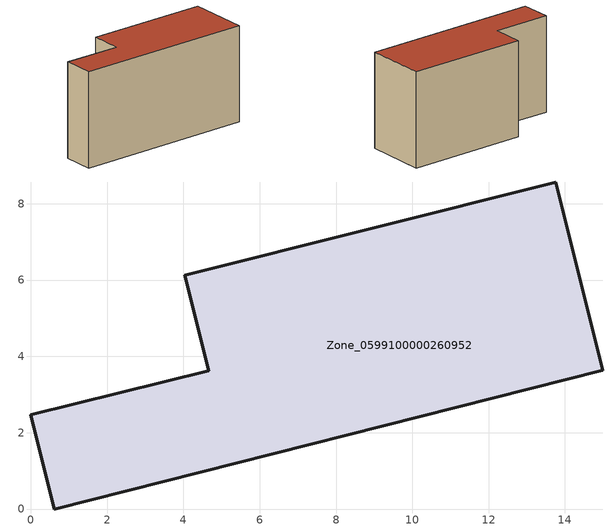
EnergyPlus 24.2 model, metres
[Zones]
Zone_0599100000260952
 floor ground (C_G): 0,2.47 4.66,3.63 4.03,6.13 13.76,8.57 14.99,3.64 0.62,0 z0
 wall outside (C_F): 4.66,3.63 0,2.47 0.62,0 14.99,3.64 13.76,8.57 4.03,6.13 4.66,3.63 z0:7.97
 roof outside (C_R): 13.76,8.57 4.03,6.13 4.66,3.63 0,2.47 0.62,0 14.99,3.64 z7.97
[BUILDING]
Pand.0599100000260952: North Axis=0; Terrain=City; Loads Convergence Tolerance Value=0.04; Temperature Convergence Tolerance Value=0.4; Solar Distribution=FullExterior; Maximum Number of Warmup Days=25; Minimum Number of Warmup Days=1
[Site:Location]
Rotterdam.The.Hague.AP_ZH_NLD Design_Conditions: Latitude=51.96; Longitude=4.45; Time Zone=1; Elevation=-4.5
[SITE:GROUNDTEMPERATURE:BUILDINGSURFACE]
18, 18, 18, 18, 18, 18, 18, 18, 18, 18, 18, 18
[MATERIAL] Thermal Absorptance=0.9; Solar Absorptance=0.7; Visible Absorptance=0.7
Name | Roughness | Thickness | Conductivity | Density | Specific Heat
G.TI.1975-1991 | MediumSmooth | 0.15 | 0.288461 | 540 | 1210
F.TI.1975-1991 | Rough | 0.3 | 0.230769 | 1920 | 840
R.TI.1975-1991 | MediumRough | 0.2 | 0.153846 | 1500 | 1000
[CONSTRUCTION]
C_G: G.TI.1975-1991
C_F: F.TI.1975-1991
C_R: R.TI.1975-1991
[ZONE]
Zone_0599100000260952: Type=1; Multiplier=1; Ceiling Height=Autocalculate; Volume=Autocalculate; Floor Area=autocalculate; Part of Total Floor Area=Yes
[ZONEINFILTRATION:DESIGNFLOWRATE]
Infil_Zone_0599100000260952: Zone or ZoneList or Space or SpaceList=Zone_0599100000260952; Schedule=AlwaysOn; Design Flow Rate Calculation Method=Flow/Area; Flow Rate per Floor Area=0.003; Constant Term Coefficient=1; Temperature Term Coefficient=0; Velocity Term Coefficient=0; Velocity Squared Term Coefficient=0
[HVACTEMPLATE:ZONE:IDEALLOADSAIRSYSTEM]
Zone_0599100000260952: Maximum Heating Supply Air Temperature=50; Minimum Cooling Supply Air Temperature=13; Maximum Heating Supply Air Humidity Ratio=0.0156; Minimum Cooling Supply Air Humidity Ratio=0.0077; Heating Limit=NoLimit; Cooling Limit=NoLimit; Dehumidification Control Type=ConstantSensibleHeatRatio; Cooling Sensible Heat Ratio=0.7; Dehumidification Setpoint=60; Humidification Control Type=None; Humidification Setpoint=30; Outdoor Air Method=None; Outdoor Air Flow Rate per Person=0.00944; Outdoor Air Flow Rate per Zone Floor Area=0; Outdoor Air Flow Rate per Zone=0; Demand Controlled Ventilation Type=None; Outdoor Air Economizer Type=NoEconomizer; Heat Recovery Type=None; Sensible Heat Recovery Effectiveness=0.7; Latent Heat Recovery Effectiveness=0.65
[ZONECONTROL:THERMOSTAT]
ThermostatControl_Zone_0599100000260952: Zone or ZoneList=Zone_0599100000260952; Control Type Schedule=DualSetpointControlType; Control 1=Thermostat_Zone_0599100000260952; Temperature Difference Between Cutout And Setpoint=0
[THERMOSTATSETPOINT:DUALSETPOINT]
Thermostat_Zone_0599100000260952: Heating Setpoint Temperature Schedule=HeatingSetpoint_Zone_0599100000260952; Cooling Setpoint Temperature Schedule=CoolingSetpoint_Zone_0599100000260952
[SCHEDULE:COMPACT]
HeatingSetpoint_Zone_0599100000260952: Through: 12/31, For: AllDays, Until: 24:00, 21
CoolingSetpoint_Zone_0599100000260952: Through: 12/31, For: AllDays, Until: 24:00, 24
DualSetpointControlType: Through: 12/31, For: AllDays, Until: 24:00, 4
AlwaysOn: Through: 12/31, For: AllDays, Until: 24:00, 1
